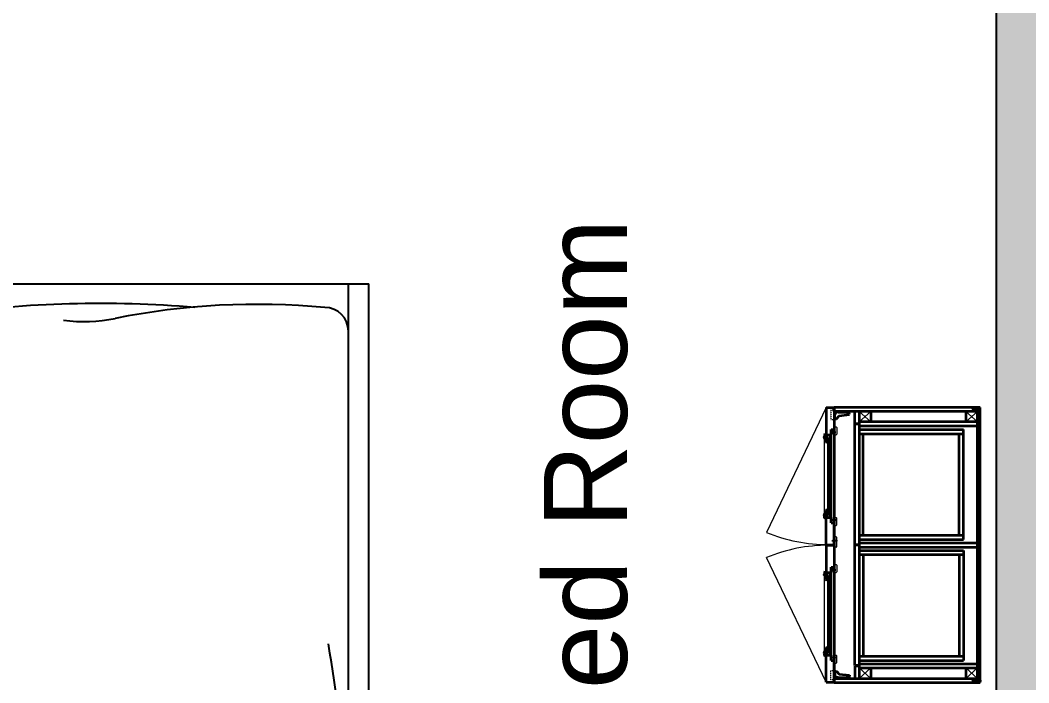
# Model space of a CAD drawing. Header units: millimetres. Extents: x 15734 to 38872, y 8066 to 23066.
# Drawn here: x 18338 to 20659, y 11904 to 13428 of the extents above; entities that cross this region are included whole.
import ezdxf

# ---------------------------------------------------------------- set-up
doc = ezdxf.new("R2010")
doc.units = ezdxf.units.MM
doc.header["$MEASUREMENT"] = 0
doc.linetypes.add('Oculta', pattern=[0.0001, 0, -0.0001])
doc.layers.get('0').update_dxf_attribs({"color": 4})
doc.layers.add('Wall', color=10, linetype='Continuous')
doc.layers.add('Wardrobe', color=4, linetype='Continuous')
doc.styles.get("Standard").update_dxf_attribs({"font": 'arial.ttf'})

msp = doc.modelspace()

# ---------------------------------------------------------------- hatches: boundary and pattern name
at = {"layer": 'Wall'}
h = msp.add_hatch(color=3, dxfattribs=at)
h.dxf.hatch_style = 1
h.paths.add_polyline_path([(24734.07, 18028.46), (24584.07, 18028.46), (24584.07, 17715.96), (22384.07, 17715.96), (22384.07, 18840.96), (22634.07, 18840.96), (22634.07, 18990.96), (22384.07, 18990.96), (22384.07, 19240.96), (22234.07, 19240.96), (22234.07, 17565.96), (24084.07, 17565.96), (24084.07, 16865.96), (24234.07, 16865.96), (24234.07, 17565.96), (24734.07, 17565.96)])
h.paths.add_polyline_path([(24734.07, 19215.96), (24584.07, 19215.96), (24584.07, 18990.96), (23634.07, 18990.96), (23634.07, 18840.96), (24584.07, 18840.96), (24584.07, 18528.46), (24734.07, 18528.46)])
h.paths.add_polyline_path([(24734.07, 19915.96), (24584.07, 19915.96), (24584.07, 19715.96), (24734.07, 19715.96)])
h.paths.add_polyline_path([(24234.07, 16365.96), (24084.07, 16365.96), (24084.07, 14915.96), (24234.07, 14915.96)])
h.paths.add_polyline_path([(24734.07, 22065.96), (23134.07, 22065.96), (23134.07, 21915.96), (24584.07, 21915.96), (24584.07, 20790.96), (23634.07, 20790.96), (23634.07, 20640.96), (24584.07, 20640.96), (24584.07, 20415.96), (24734.07, 20415.96)])
h.paths.add_polyline_path([(22384.07, 21915.96), (22634.07, 21915.96), (22634.07, 22065.96), (22009.07, 22065.96), (22009.07, 21915.96), (22234.07, 21915.96), (22234.07, 20240.96), (22384.07, 20240.96)])
h.paths.add_polyline_path([(20959.07, 22065.96), (19534.07, 22065.96), (19534.07, 21915.96), (20584.07, 21915.96), (20584.07, 18965.96), (20734.07, 18965.96), (20734.07, 21915.96), (20959.07, 21915.96)])
h.paths.add_polyline_path([(17934.07, 22065.96), (16734.07, 22065.96), (16734.07, 17565.96), (17234.07, 17565.96), (17234.07, 16715.96), (17384.07, 16715.96), (17384.07, 17565.96), (20584.07, 17565.96), (20584.07, 15365.96), (20334.07, 15365.96), (20334.07, 15215.96), (20584.07, 15215.96), (20584.07, 14965.96), (20734.07, 14965.96), (20734.07, 17965.96), (20584.07, 17965.96), (20584.07, 17715.96), (16884.07, 17715.96), (16884.07, 21915.96), (17934.07, 21915.96)])
h.paths.add_polyline_path([(19334.07, 15365.96), (17384.07, 15365.96), (17384.07, 16215.96), (17234.07, 16215.96), (17234.07, 13715.96), (16734.07, 13715.96), (16734.07, 10065.96), (17484.07, 10065.96), (17484.07, 10215.96), (16884.07, 10215.96), (16884.07, 13565.96), (17384.07, 13565.96), (17384.07, 13715.96), (17384.07, 15215.96), (19334.07, 15215.96)])
h.paths.add_polyline_path([(20734.07, 13565.96), (20984.07, 13565.96), (20984.07, 13715.96), (20734.07, 13715.96), (20734.07, 13965.96), (20584.07, 13965.96), (20584.07, 10215.96), (19984.07, 10215.96), (19984.07, 10065.96), (20584.07, 10065.96), (20584.07, 9065.96), (21734.07, 9065.96), (21734.07, 9215.96), (20734.07, 9215.96)])
h.paths.add_polyline_path([(24734.07, 13715.96), (24234.07, 13715.96), (24234.07, 14415.96), (24084.07, 14415.96), (24084.07, 13715.96), (21984.07, 13715.96), (21984.07, 13565.96), (24584.07, 13565.96), (24584.07, 9215.96), (23584.07, 9215.96), (23584.07, 9065.96), (24734.07, 9065.96)])

# ---------------------------------------------------------------- linework, layer by layer
for p, q in [((16949.57, 12821.39), (19140.26, 12821.39)), ((19093.51, 10973.16), (19093.51, 12821.39)), ((19140.26, 10973.16), (19140.26, 12821.39))]:
    msp.add_line(p, q)
for centre, radius, start, end in [((18521.2, 10172.84), 2603.42, 85.17528, 97.87647), ((18883.73, 11110.77), 1663.53, 84.63896, 101.34253), ((19039.15, 12712.67), 54.36, 360, 90), ((18485.26, 13097.26), 362.52, 262.47467, 281.34253), ((15626.55, 11421.45), 3468.48, 358.3066, 9.48315)]:
    msp.add_arc(centre, radius, start, end)
msp.add_line((20584.07, 13965.96), (20584.07, 10215.96), dxfattribs=at)
at = {"layer": 'Wardrobe', "color": 4, "linetype": 'ByBlock', "lineweight": 18}
for p, q in [((20192.94, 12536.7), (20055.38, 12249.62)), ((20212.74, 12537.3), (20212.74, 12527.7)), ((20540.94, 12537), (20212.74, 12537)), ((20541.24, 11904.1), (20541.24, 12537.3)), ((20546.64, 11904.1), (20546.64, 12537.3)), ((20540.94, 12528), (20212.74, 12528)), ((20295.54, 12503.7), (20268.54, 12527.7)), ((20295.54, 12527.7), (20268.54, 12503.7)), ((20513.94, 12503.7), (20540.94, 12527.7)), ((20513.94, 12527.7), (20540.94, 12503.7)), ((20268.84, 12503.7), (20268.84, 12494.1)), ((20540.94, 12503.4), (20268.84, 12503.4)), ((20540.94, 12494.4), (20268.84, 12494.4)), ((20189.82, 12471.29), (20191.52, 12471.9)), ((20201.34, 12474.3), (20204.34, 12455.7)), ((20201.34, 12455.7), (20204.34, 12474.3)), ((20268.54, 12486), (20508.54, 12486)), ((20268.54, 12477), (20508.54, 12477)), ((20268.84, 12242.9), (20268.84, 12476.7)), ((20277.84, 12242.9), (20277.84, 12476.7)), ((20499.24, 12242.9), (20499.24, 12476.7)), ((20508.24, 12242.9), (20508.24, 12476.7)), ((20193.37, 12457.9), (20193.72, 12458.03)), ((20194.39, 12455.08), (20193.37, 12457.9)), ((20197.21, 12456.1), (20194.39, 12455.08)), ((20200.74, 12440.7), (20201.64, 12455.1)), ((20200.74, 12440.7), (20200.74, 12378.99)), ((20201.64, 12455.1), (20203.74, 12455.1)), ((20203.74, 12455.1), (20203.74, 12378.99)), ((20200.74, 12317.27), (20200.74, 12378.99)), ((20203.74, 12302.87), (20203.74, 12378.99)), ((20194.39, 12302.93), (20193.37, 12300.1)), ((20197.21, 12301.91), (20194.39, 12302.93)), ((20200.74, 12317.27), (20201.64, 12302.87)), ((20201.36, 12283.67), (20204.36, 12302.27)), ((20201.36, 12302.27), (20204.36, 12283.67)), ((20201.64, 12302.87), (20203.74, 12302.87)), ((20189.82, 12286.71), (20191.52, 12286.1)), ((20193.37, 12300.1), (20193.72, 12299.98)), ((20215.74, 12239.3), (20210.94, 12239.3)), ((20215.74, 12239.3), (20216.94, 12238.1)), ((20216.94, 12216.5), (20216.94, 12238.1)), ((20216.94, 12231.81), (20216.94, 12230.88)), ((20268.54, 12242.6), (20508.54, 12242.6)), ((20268.54, 12233.6), (20508.54, 12233.6)), ((20207.5, 12230.88), (20206.09, 12230.43)), ((20206.09, 12230.43), (20207.5, 12229.97)), ((20207.13, 12230.09), (20207.15, 12229.9)), ((20207.15, 12229.9), (20207.56, 12231.07)), ((20216.94, 12230.88), (20207.5, 12230.88)), ((20207.5, 12229.97), (20216.94, 12229.97)), ((20207.56, 12231.07), (20207.58, 12230.88)), ((20207.77, 12229.97), (20207.8, 12229.78)), ((20207.8, 12229.78), (20208.24, 12231.07)), ((20208.24, 12231.07), (20208.27, 12230.88)), ((20208.46, 12229.97), (20208.48, 12229.78)), ((20208.48, 12229.78), (20208.93, 12231.07)), ((20208.93, 12231.07), (20208.95, 12230.88)), ((20209.14, 12229.97), (20209.17, 12229.78)), ((20209.17, 12229.78), (20209.61, 12231.07)), ((20209.61, 12231.07), (20209.64, 12230.88)), ((20209.83, 12229.97), (20209.86, 12229.78)), ((20209.86, 12229.78), (20210.3, 12231.07)), ((20210.3, 12231.07), (20210.33, 12230.88)), ((20210.51, 12229.97), (20210.54, 12229.78)), ((20210.54, 12229.78), (20210.98, 12231.07)), ((20215.74, 12215.3), (20210.94, 12215.3)), ((20210.98, 12231.07), (20211.01, 12230.88)), ((20211.2, 12229.97), (20211.23, 12229.78)), ((20211.23, 12229.78), (20211.67, 12231.07)), ((20211.67, 12231.07), (20211.7, 12230.88)), ((20211.89, 12229.97), (20211.91, 12229.78)), ((20211.91, 12229.78), (20212.36, 12231.07)), ((20212.36, 12231.07), (20212.38, 12230.88)), ((20212.57, 12229.97), (20212.6, 12229.78)), ((20212.6, 12229.78), (20213.04, 12231.07)), ((20213.04, 12231.07), (20213.07, 12230.88)), ((20213.26, 12229.97), (20213.28, 12229.78)), ((20213.28, 12229.78), (20213.73, 12231.07)), ((20213.73, 12231.07), (20213.75, 12230.88)), ((20213.94, 12229.97), (20213.97, 12229.78)), ((20213.97, 12229.78), (20214.41, 12231.07)), ((20214.41, 12231.07), (20214.44, 12230.88)), ((20214.63, 12229.97), (20214.66, 12229.78)), ((20214.66, 12229.78), (20215.1, 12231.07)), ((20215.1, 12231.07), (20215.13, 12230.88)), ((20215.31, 12229.97), (20215.34, 12229.78)), ((20215.34, 12229.78), (20215.78, 12231.07)), ((20215.74, 12215.3), (20216.94, 12216.5)), ((20215.78, 12231.07), (20215.81, 12230.88)), ((20216, 12229.97), (20216.03, 12229.78)), ((20216.03, 12229.78), (20216.47, 12231.07)), ((20216.47, 12231.07), (20216.5, 12230.88)), ((20216.94, 12229.97), (20216.94, 12229.05)), ((20217.8, 12230.15), (20217.8, 12230.71)), ((20217.8, 12230.71), (20218.29, 12230.71)), ((20218.29, 12230.15), (20217.8, 12230.15)), ((20268.84, 12215.9), (20268.84, 12225.5)), ((20540.94, 12225.2), (20268.84, 12225.2)), ((20540.94, 12216.2), (20268.84, 12216.2)), ((20192.94, 11904.7), (20055.38, 12191.79)), ((20268.54, 12207.8), (20508.54, 12207.8)), ((20268.54, 12198.8), (20508.54, 12198.8)), ((20268.84, 12198.5), (20268.84, 11964.7)), ((20277.84, 12198.5), (20277.84, 11964.7)), ((20499.24, 12198.5), (20499.24, 11964.7)), ((20508.24, 12198.5), (20508.24, 11964.7)), ((20189.82, 12154.69), (20191.52, 12155.3)), ((20193.37, 12141.3), (20193.72, 12141.43)), ((20194.39, 12138.48), (20193.37, 12141.3)), ((20197.21, 12139.5), (20194.39, 12138.48)), ((20200.74, 12124.1), (20201.64, 12138.5)), ((20201.34, 12157.7), (20204.34, 12139.1)), ((20201.34, 12139.1), (20204.34, 12157.7)), ((20201.64, 12138.5), (20203.74, 12138.5)), ((20203.74, 12138.5), (20203.74, 12062.39)), ((20200.74, 12124.1), (20200.74, 12062.39)), ((20200.74, 12000.67), (20200.74, 12062.39)), ((20203.74, 11986.27), (20203.74, 12062.39)), ((20268.84, 12029.7), (20268.84, 12020.1)), ((20200.74, 12000.67), (20201.64, 11986.27)), ((20194.39, 11986.33), (20193.37, 11983.5)), ((20193.37, 11983.5), (20193.72, 11983.38)), ((20197.21, 11985.31), (20194.39, 11986.33)), ((20201.36, 11967.07), (20204.36, 11985.67)), ((20201.36, 11985.67), (20204.36, 11967.07)), ((20201.64, 11986.27), (20203.74, 11986.27)), ((20189.82, 11970.11), (20191.52, 11969.5)), ((20268.54, 11964.4), (20508.54, 11964.4)), ((20268.54, 11955.4), (20508.54, 11955.4)), ((20295.54, 11913.7), (20268.54, 11937.7)), ((20295.54, 11937.7), (20268.54, 11913.7)), ((20268.84, 11947.3), (20268.84, 11937.7)), ((20540.94, 11947), (20268.84, 11947)), ((20540.94, 11938), (20268.84, 11938)), ((20513.94, 11913.7), (20540.94, 11937.7)), ((20513.94, 11937.7), (20540.94, 11913.7)), ((20212.74, 11913.7), (20212.74, 11904.1)), ((20540.94, 11913.4), (20212.74, 11913.4)), ((20540.94, 11904.4), (20212.74, 11904.4))]:
    msp.add_line(p, q, dxfattribs=at)
at = {"layer": 'Wardrobe', "color": 4, "linetype": 'ByBlock', "lineweight": 35}
for p, q in [((20192.94, 12536.7), (20192.94, 12474.3)), ((20192.94, 12536.7), (20210.94, 12536.7)), ((20546.94, 12537.3), (20210.94, 12537.3)), ((20210.94, 12527.7), (20210.94, 12537.3)), ((20546.94, 12537.3), (20210.94, 12537.3)), ((20210.94, 12536.7), (20210.94, 12221.3)), ((20530.35, 12533.86), (20528.94, 12533.4)), ((20528.94, 12533.4), (20530.35, 12532.95)), ((20529.85, 12532.92), (20529.82, 12533.12)), ((20529.85, 12532.92), (20530.24, 12534.04)), ((20530.24, 12534.04), (20530.27, 12533.83)), ((20545.79, 12533.86), (20530.35, 12533.86)), ((20530.35, 12532.95), (20545.79, 12532.95)), ((20530.45, 12532.95), (20530.48, 12532.75)), ((20530.48, 12532.75), (20530.92, 12534.04)), ((20530.92, 12534.04), (20530.95, 12533.86)), ((20531.14, 12532.95), (20531.17, 12532.75)), ((20531.17, 12532.75), (20531.61, 12534.04)), ((20531.61, 12534.04), (20531.64, 12533.86)), ((20531.82, 12532.95), (20531.85, 12532.75)), ((20531.85, 12532.75), (20532.29, 12534.04)), ((20532.29, 12534.04), (20532.32, 12533.86)), ((20532.51, 12532.95), (20532.54, 12532.75)), ((20532.54, 12532.75), (20532.98, 12534.04)), ((20532.98, 12534.04), (20533.01, 12533.86)), ((20533.2, 12532.95), (20533.22, 12532.75)), ((20533.22, 12532.75), (20533.67, 12534.04)), ((20533.67, 12534.04), (20533.69, 12533.86)), ((20533.88, 12532.95), (20533.91, 12532.75)), ((20533.91, 12532.75), (20534.35, 12534.04)), ((20534.35, 12534.04), (20534.38, 12533.86)), ((20534.57, 12532.95), (20534.59, 12532.75)), ((20534.59, 12532.75), (20535.04, 12534.04)), ((20535.04, 12534.04), (20535.06, 12533.86)), ((20535.25, 12532.95), (20535.28, 12532.75)), ((20535.28, 12532.75), (20535.72, 12534.04)), ((20535.72, 12534.04), (20535.75, 12533.86)), ((20535.94, 12532.95), (20535.97, 12532.75)), ((20535.97, 12532.75), (20536.41, 12534.04)), ((20536.41, 12534.04), (20536.44, 12533.86)), ((20536.62, 12532.95), (20536.65, 12532.75)), ((20536.65, 12532.75), (20537.09, 12534.04)), ((20537.09, 12534.04), (20537.12, 12533.86)), ((20537.31, 12532.95), (20537.34, 12532.75)), ((20537.34, 12532.75), (20537.78, 12534.04)), ((20537.78, 12534.04), (20537.81, 12533.86)), ((20538, 12532.95), (20538.02, 12532.75)), ((20538.02, 12532.75), (20538.47, 12534.04)), ((20538.47, 12534.04), (20538.49, 12533.86)), ((20538.68, 12532.95), (20538.71, 12532.75)), ((20538.71, 12532.75), (20539.15, 12534.04)), ((20539.15, 12534.04), (20539.18, 12533.86)), ((20539.37, 12532.95), (20539.39, 12532.75)), ((20539.39, 12532.75), (20539.84, 12534.04)), ((20539.84, 12534.04), (20539.86, 12533.86)), ((20540.05, 12532.95), (20540.08, 12532.75)), ((20540.08, 12532.75), (20540.52, 12534.04)), ((20540.52, 12534.04), (20540.55, 12533.86)), ((20540.74, 12532.95), (20540.77, 12532.75)), ((20540.77, 12532.75), (20541.21, 12534.04)), ((20540.94, 11904.1), (20540.94, 12537.3)), ((20541.21, 12534.04), (20541.24, 12533.86)), ((20541.42, 12532.95), (20541.45, 12532.75)), ((20541.45, 12532.75), (20541.89, 12534.04)), ((20541.89, 12534.04), (20541.92, 12533.86)), ((20542.11, 12532.95), (20542.14, 12532.75)), ((20542.14, 12532.75), (20542.58, 12534.04)), ((20542.58, 12534.04), (20542.61, 12533.86)), ((20545.79, 12533.86), (20546.94, 12535.01)), ((20545.79, 12532.95), (20546.94, 12531.8)), ((20546.62, 12533.65), (20546.94, 12533.65)), ((20546.62, 12533.15), (20546.62, 12533.65)), ((20546.94, 12533.15), (20546.62, 12533.15)), ((20546.94, 11904.1), (20546.94, 12537.3)), ((20546.94, 11904.1), (20546.94, 12537.3)), ((20546.94, 12533.65), (20546.94, 12535.01)), ((20546.94, 12531.8), (20546.94, 12533.15)), ((20540.94, 12527.7), (20210.94, 12527.7)), ((20212.74, 12521.1), (20210.94, 12521.1)), ((20210.94, 12521.1), (20210.94, 12508.8)), ((20212.74, 12508.8), (20212.74, 12521.1)), ((20212.74, 12511.2), (20216.34, 12511.2)), ((20216.34, 12511.2), (20222.34, 12518.05)), ((20220.54, 12525.9), (20217.54, 12525.9)), ((20244.67, 12527.7), (20220.54, 12527.7)), ((20220.54, 12527.7), (20220.54, 12525.9)), ((20220.54, 12525.9), (20244.67, 12525.9)), ((20222.34, 12518.05), (20246.2, 12520.49)), ((20227.74, 12527.7), (20227.74, 12525.9)), ((20238.54, 12527.7), (20238.54, 12525.9)), ((20244.67, 12525.9), (20244.67, 12527.7)), ((20246.2, 12520.49), (20245.86, 12524.84)), ((20258.94, 12499.5), (20258.94, 12527.7)), ((20268.54, 12527.7), (20268.54, 11913.7)), ((20295.54, 12527.7), (20295.54, 12503.7)), ((20513.94, 12527.7), (20513.94, 12503.7)), ((20210.94, 12508.8), (20212.74, 12508.8)), ((20210.94, 12490.25), (20210.94, 12481.5)), ((20268.54, 12499.5), (20258.94, 12499.5)), ((20268.54, 12498.3), (20258.94, 12498.3)), ((20258.94, 12221.3), (20258.94, 12498.3)), ((20540.94, 12503.7), (20268.54, 12503.7)), ((20540.94, 12494.1), (20268.54, 12494.1)), ((20188.74, 12474.9), (20188.74, 12471.9)), ((20188.74, 12471.9), (20191.84, 12471.9)), ((20191.74, 12476.7), (20190.54, 12476.7)), ((20191.74, 12475.5), (20191.74, 12476.7)), ((20192.94, 12475.5), (20191.74, 12475.5)), ((20191.84, 12471.9), (20197.54, 12456.06)), ((20192.94, 12474.3), (20204.34, 12474.3)), ((20201.34, 12474.3), (20201.34, 12452.7)), ((20204.34, 12486.3), (20204.34, 12474.3)), ((20204.34, 12486.3), (20210.94, 12486.3)), ((20204.34, 12271.7), (20204.34, 12486.3)), ((20204.34, 12486.3), (20210.94, 12486.3)), ((20210.94, 12477.9), (20210.94, 12474.3)), ((20268.54, 12486.3), (20508.54, 12486.3)), ((20268.54, 12476.7), (20508.54, 12476.7)), ((20278.14, 12242.9), (20278.14, 12476.7)), ((20498.94, 12242.9), (20498.94, 12476.7)), ((20508.54, 12233.3), (20508.54, 12486.3)), ((20197.54, 12456.06), (20196.54, 12455.7)), ((20196.54, 12455.7), (20196.54, 12454.5)), ((20198.34, 12452.7), (20201.34, 12452.7)), ((20201.03, 12445.34), (20201.03, 12378.99)), ((20201.34, 12455.7), (20204.34, 12455.7)), ((20201.34, 12455.7), (20204.34, 12455.7)), ((20201.63, 12454.94), (20201.63, 12378.99)), ((20202.23, 12455.1), (20202.23, 12378.99)), ((20202.83, 12455.1), (20202.83, 12378.99)), ((20203.43, 12455.1), (20203.43, 12378.99)), ((20201.03, 12312.63), (20201.03, 12378.99)), ((20201.63, 12303.03), (20201.63, 12378.99)), ((20202.23, 12302.87), (20202.23, 12378.99)), ((20202.83, 12302.87), (20202.83, 12378.99)), ((20203.43, 12302.87), (20203.43, 12378.99)), ((20191.84, 12286.1), (20197.54, 12301.94)), ((20196.54, 12302.3), (20196.54, 12303.5)), ((20197.54, 12301.94), (20196.54, 12302.3)), ((20198.34, 12305.3), (20201.34, 12305.3)), ((20201.34, 12283.7), (20201.34, 12305.3)), ((20201.34, 12302.27), (20204.34, 12302.27)), ((20201.34, 12302.27), (20204.34, 12302.27)), ((20201.36, 12302.27), (20204.36, 12302.27)), ((20188.74, 12283.1), (20188.74, 12286.1)), ((20188.74, 12286.1), (20191.84, 12286.1)), ((20191.74, 12281.3), (20190.54, 12281.3)), ((20192.94, 12282.5), (20191.74, 12282.5)), ((20191.74, 12282.5), (20191.74, 12281.3)), ((20192.94, 12283.7), (20204.34, 12283.7)), ((20192.94, 12221.3), (20192.94, 12283.7)), ((20210.94, 12221.3), (20210.94, 12283.7)), ((20210.94, 12280.07), (20210.94, 12283.67)), ((20204.34, 12271.7), (20210.94, 12271.7)), ((20204.36, 12271.67), (20210.96, 12271.67)), ((20210.94, 12267.72), (20210.94, 12276.47)), ((20268.54, 12242.9), (20508.54, 12242.9)), ((20268.54, 12233.3), (20508.54, 12233.3)), ((20192.94, 12221.3), (20210.94, 12221.3)), ((20192.94, 12220.1), (20192.94, 12157.7)), ((20192.94, 12220.1), (20210.94, 12220.1)), ((20210.94, 12220.1), (20210.94, 11904.7)), ((20268.54, 12221.3), (20258.94, 12221.3)), ((20268.54, 12221.3), (20258.94, 12221.3)), ((20268.54, 12220.1), (20258.94, 12220.1)), ((20258.94, 11943.1), (20258.94, 12220.1)), ((20268.54, 12225.5), (20540.94, 12225.5)), ((20268.54, 12225.5), (20540.94, 12225.5)), ((20268.54, 12215.9), (20540.94, 12215.9)), ((20268.54, 12215.9), (20540.94, 12215.9)), ((20268.54, 12208.1), (20508.54, 12208.1)), ((20508.54, 12208.1), (20508.54, 11955.1)), ((20268.54, 12198.5), (20508.54, 12198.5)), ((20278.14, 12198.5), (20278.14, 11964.7)), ((20498.94, 12198.5), (20498.94, 11964.7)), ((20204.34, 12169.7), (20204.34, 12157.7)), ((20204.34, 12169.7), (20210.94, 12169.7)), ((20204.34, 11955.1), (20204.34, 12169.7)), ((20204.34, 12169.7), (20210.94, 12169.7)), ((20210.94, 12173.65), (20210.94, 12164.9)), ((20188.74, 12158.3), (20188.74, 12155.3)), ((20188.74, 12155.3), (20191.84, 12155.3)), ((20191.74, 12160.1), (20190.54, 12160.1)), ((20191.74, 12158.9), (20191.74, 12160.1)), ((20192.94, 12158.9), (20191.74, 12158.9)), ((20191.84, 12155.3), (20197.54, 12139.46)), ((20192.94, 12157.7), (20204.34, 12157.7)), ((20197.54, 12139.46), (20196.54, 12139.1)), ((20196.54, 12139.1), (20196.54, 12137.9)), ((20201.34, 12157.7), (20201.34, 12136.1)), ((20201.34, 12139.1), (20204.34, 12139.1)), ((20201.34, 12139.1), (20204.34, 12139.1)), ((20202.23, 12138.5), (20202.23, 12062.39)), ((20202.83, 12138.5), (20202.83, 12062.39)), ((20203.43, 12138.5), (20203.43, 12062.39)), ((20210.94, 12161.3), (20210.94, 12157.7)), ((20198.34, 12136.1), (20201.34, 12136.1)), ((20201.03, 12128.74), (20201.03, 12062.39)), ((20201.63, 12138.34), (20201.63, 12062.39)), ((20201.03, 11996.04), (20201.03, 12062.39)), ((20201.63, 11986.44), (20201.63, 12062.39)), ((20202.23, 11986.27), (20202.23, 12062.39)), ((20202.83, 11986.27), (20202.83, 12062.39)), ((20203.43, 11986.27), (20203.43, 12062.39)), ((20191.84, 11969.5), (20197.54, 11985.34)), ((20196.54, 11985.7), (20196.54, 11986.9)), ((20197.54, 11985.34), (20196.54, 11985.7)), ((20198.34, 11988.7), (20201.34, 11988.7)), ((20201.34, 11967.1), (20201.34, 11988.7)), ((20201.34, 11985.67), (20204.34, 11985.67)), ((20201.34, 11985.67), (20204.34, 11985.67)), ((20201.36, 11985.67), (20204.36, 11985.67)), ((20188.74, 11966.5), (20188.74, 11969.5)), ((20188.74, 11969.5), (20191.84, 11969.5)), ((20191.74, 11964.7), (20190.54, 11964.7)), ((20192.94, 11965.9), (20191.74, 11965.9)), ((20191.74, 11965.9), (20191.74, 11964.7)), ((20192.94, 11967.1), (20204.34, 11967.1)), ((20192.94, 11904.7), (20192.94, 11967.1)), ((20204.34, 11955.1), (20210.94, 11955.1)), ((20204.36, 11955.07), (20210.96, 11955.07)), ((20210.94, 11904.7), (20210.94, 11967.1)), ((20210.94, 11963.47), (20210.94, 11967.07)), ((20210.94, 11951.12), (20210.94, 11959.87)), ((20268.54, 11964.7), (20508.54, 11964.7)), ((20268.54, 11955.1), (20508.54, 11955.1)), ((20210.94, 11932.6), (20212.74, 11932.6)), ((20210.94, 11920.3), (20210.94, 11932.6)), ((20212.74, 11932.6), (20212.74, 11920.3)), ((20212.74, 11930.2), (20216.34, 11930.2)), ((20216.34, 11930.2), (20222.34, 11923.36)), ((20268.54, 11943.1), (20258.94, 11943.1)), ((20268.54, 11943.1), (20258.94, 11943.1)), ((20268.54, 11941.9), (20258.94, 11941.9)), ((20258.94, 11941.9), (20258.94, 11913.7)), ((20268.54, 11941.9), (20258.94, 11941.9)), ((20268.54, 11947.3), (20540.94, 11947.3)), ((20268.54, 11937.7), (20540.94, 11937.7)), ((20295.54, 11937.7), (20295.54, 11913.7)), ((20513.94, 11937.7), (20513.94, 11913.7)), ((20212.74, 11920.3), (20210.94, 11920.3)), ((20210.94, 11913.7), (20540.94, 11913.7)), ((20210.94, 11904.1), (20210.94, 11913.7)), ((20220.54, 11915.5), (20217.54, 11915.5)), ((20220.54, 11913.7), (20220.54, 11915.5)), ((20220.54, 11915.5), (20244.67, 11915.5)), ((20244.67, 11913.7), (20220.54, 11913.7)), ((20222.34, 11923.36), (20246.2, 11920.92)), ((20227.74, 11913.7), (20227.74, 11915.5)), ((20238.54, 11913.7), (20238.54, 11915.5)), ((20244.67, 11915.5), (20244.67, 11913.7)), ((20246.2, 11920.92), (20245.86, 11916.57)), ((20528.94, 11908), (20530.35, 11908.46)), ((20530.35, 11907.55), (20528.94, 11908)), ((20529.85, 11908.49), (20529.82, 11908.29)), ((20529.85, 11908.49), (20530.24, 11907.36)), ((20530.24, 11907.36), (20530.27, 11907.58)), ((20530.35, 11908.46), (20545.79, 11908.46)), ((20545.79, 11907.55), (20530.35, 11907.55)), ((20530.45, 11908.46), (20530.48, 11908.65)), ((20530.48, 11908.65), (20530.92, 11907.36)), ((20530.92, 11907.36), (20530.95, 11907.55)), ((20531.14, 11908.46), (20531.17, 11908.65)), ((20531.17, 11908.65), (20531.61, 11907.36)), ((20531.61, 11907.36), (20531.64, 11907.55)), ((20531.82, 11908.46), (20531.85, 11908.65)), ((20531.85, 11908.65), (20532.29, 11907.36)), ((20532.29, 11907.36), (20532.32, 11907.55)), ((20532.51, 11908.46), (20532.54, 11908.65)), ((20532.54, 11908.65), (20532.98, 11907.36)), ((20532.98, 11907.36), (20533.01, 11907.55)), ((20533.2, 11908.46), (20533.22, 11908.65)), ((20533.22, 11908.65), (20533.67, 11907.36)), ((20533.67, 11907.36), (20533.69, 11907.55)), ((20533.88, 11908.46), (20533.91, 11908.65)), ((20533.91, 11908.65), (20534.35, 11907.36)), ((20534.35, 11907.36), (20534.38, 11907.55)), ((20534.57, 11908.46), (20534.59, 11908.65)), ((20534.59, 11908.65), (20535.04, 11907.36)), ((20535.04, 11907.36), (20535.06, 11907.55)), ((20535.25, 11908.46), (20535.28, 11908.65)), ((20535.28, 11908.65), (20535.72, 11907.36)), ((20535.72, 11907.36), (20535.75, 11907.55)), ((20535.94, 11908.46), (20535.97, 11908.65)), ((20535.97, 11908.65), (20536.41, 11907.36)), ((20536.41, 11907.36), (20536.44, 11907.55)), ((20536.62, 11908.46), (20536.65, 11908.65)), ((20536.65, 11908.65), (20537.09, 11907.36)), ((20537.09, 11907.36), (20537.12, 11907.55)), ((20537.31, 11908.46), (20537.34, 11908.65)), ((20537.34, 11908.65), (20537.78, 11907.36)), ((20537.78, 11907.36), (20537.81, 11907.55)), ((20538, 11908.46), (20538.02, 11908.65)), ((20538.02, 11908.65), (20538.47, 11907.36)), ((20538.47, 11907.36), (20538.49, 11907.55)), ((20538.68, 11908.46), (20538.71, 11908.65)), ((20538.71, 11908.65), (20539.15, 11907.36)), ((20539.15, 11907.36), (20539.18, 11907.55)), ((20539.37, 11908.46), (20539.39, 11908.65)), ((20539.39, 11908.65), (20539.84, 11907.36)), ((20539.84, 11907.36), (20539.86, 11907.55)), ((20540.05, 11908.46), (20540.08, 11908.65)), ((20540.08, 11908.65), (20540.52, 11907.36)), ((20540.52, 11907.36), (20540.55, 11907.55)), ((20540.74, 11908.46), (20540.77, 11908.65)), ((20540.77, 11908.65), (20541.21, 11907.36)), ((20541.21, 11907.36), (20541.24, 11907.55)), ((20541.42, 11908.46), (20541.45, 11908.65)), ((20541.45, 11908.65), (20541.89, 11907.36)), ((20541.89, 11907.36), (20541.92, 11907.55)), ((20542.11, 11908.46), (20542.14, 11908.65)), ((20542.14, 11908.65), (20542.58, 11907.36)), ((20542.58, 11907.36), (20542.61, 11907.55)), ((20545.79, 11908.46), (20546.94, 11909.61)), ((20545.79, 11907.55), (20546.94, 11906.4)), ((20546.94, 11908.25), (20546.62, 11908.25)), ((20546.62, 11908.25), (20546.62, 11907.76)), ((20546.62, 11907.76), (20546.94, 11907.76)), ((20546.94, 11909.61), (20546.94, 11908.25)), ((20546.94, 11907.76), (20546.94, 11906.4)), ((20192.94, 11904.7), (20210.94, 11904.7)), ((20210.94, 11904.1), (20546.94, 11904.1)), ((20210.94, 11904.1), (20546.94, 11904.1))]:
    msp.add_line(p, q, dxfattribs=at)
at = {"layer": 'Wardrobe', "color": 4, "linetype": 'Oculta', "lineweight": 18}
for p, q in [((20210.94, 12530.7), (20203.44, 12530.7)), ((20203.44, 12530.7), (20203.44, 12509.7)), ((20203.44, 12509.7), (20210.94, 12509.7)), ((20210.94, 12521.1), (20210.94, 12530.7)), ((20203.44, 11931.7), (20210.94, 11931.7)), ((20203.44, 11910.7), (20203.44, 11931.7)), ((20210.94, 11910.7), (20203.44, 11910.7)), ((20210.94, 11920.3), (20210.94, 11910.7))]:
    msp.add_line(p, q, dxfattribs=at)
at = {"layer": 'Wardrobe', "color": 4, "linetype": 'Continuous', "lineweight": 0}
for p, q in [((20210.94, 12492.3), (20215.74, 12492.3)), ((20215.74, 12492.3), (20216.94, 12491.1)), ((20216.94, 12491.1), (20216.94, 12475.5)), ((20188.74, 12287.83), (20188.74, 12471.9)), ((20207.94, 12481.5), (20213.94, 12481.5)), ((20207.94, 12481.5), (20207.94, 12477.9)), ((20207.94, 12477.9), (20213.94, 12477.9)), ((20210.94, 12474.3), (20215.74, 12474.3)), ((20213.94, 12477.9), (20213.94, 12481.5)), ((20215.74, 12474.3), (20216.94, 12475.5)), ((20196.54, 12302.12), (20196.54, 12454.5)), ((20198.34, 12452.7), (20198.34, 12305.02)), ((20207.94, 12280.07), (20213.94, 12280.07)), ((20207.94, 12276.47), (20207.94, 12280.07)), ((20210.94, 12283.67), (20215.74, 12283.67)), ((20213.94, 12280.07), (20213.94, 12276.47)), ((20215.74, 12283.67), (20216.94, 12282.47)), ((20216.94, 12266.87), (20216.94, 12282.47)), ((20207.94, 12276.47), (20213.94, 12276.47)), ((20210.94, 12265.67), (20215.74, 12265.67)), ((20215.74, 12265.67), (20216.94, 12266.87)), ((20207.94, 12164.9), (20213.94, 12164.9)), ((20207.94, 12164.9), (20207.94, 12161.3)), ((20210.94, 12175.7), (20215.74, 12175.7)), ((20213.94, 12161.3), (20213.94, 12164.9)), ((20215.74, 12175.7), (20216.94, 12174.5)), ((20216.94, 12174.5), (20216.94, 12158.9)), ((20188.74, 11971.23), (20188.74, 12155.3)), ((20207.94, 12161.3), (20213.94, 12161.3)), ((20210.94, 12157.7), (20215.74, 12157.7)), ((20215.74, 12157.7), (20216.94, 12158.9)), ((20196.54, 11985.52), (20196.54, 12137.9)), ((20198.34, 12136.1), (20198.34, 11988.42)), ((20207.94, 11963.47), (20213.94, 11963.47)), ((20207.94, 11959.87), (20207.94, 11963.47)), ((20207.94, 11959.87), (20213.94, 11959.87)), ((20210.94, 11967.07), (20215.74, 11967.07)), ((20213.94, 11963.47), (20213.94, 11959.87)), ((20215.74, 11967.07), (20216.94, 11965.87)), ((20216.94, 11950.27), (20216.94, 11965.87)), ((20210.94, 11949.07), (20215.74, 11949.07)), ((20215.74, 11949.07), (20216.94, 11950.27))]:
    msp.add_line(p, q, dxfattribs=at)
at = {"layer": 'Wardrobe', "color": 4, "linetype": 'ByBlock', "lineweight": 50}
for p, q in [((20190.03, 12470.73), (20191.72, 12471.34)), ((20191.72, 12471.34), (20197.01, 12456.66)), ((20194.14, 12457.54), (20194.7, 12457.74)), ((20194.75, 12455.85), (20194.14, 12457.54)), ((20197.01, 12456.66), (20194.75, 12455.85)), ((20197.01, 12456.66), (20195.88, 12456.25)), ((20191.72, 12286.67), (20197.01, 12301.35)), ((20194.75, 12302.16), (20194.14, 12300.46)), ((20197.01, 12301.35), (20194.75, 12302.16)), ((20197.01, 12301.35), (20195.88, 12301.75)), ((20190.03, 12287.28), (20191.72, 12286.67)), ((20194.14, 12300.46), (20194.7, 12300.26)), ((20190.03, 12154.13), (20191.72, 12154.74)), ((20191.72, 12154.74), (20197.01, 12140.06)), ((20194.14, 12140.94), (20194.7, 12141.15)), ((20194.75, 12139.25), (20194.14, 12140.94)), ((20197.01, 12140.06), (20194.75, 12139.25)), ((20197.01, 12140.06), (20195.88, 12139.66)), ((20191.72, 11970.07), (20197.01, 11984.75)), ((20194.75, 11985.56), (20194.14, 11983.87)), ((20194.14, 11983.87), (20194.7, 11983.66)), ((20197.01, 11984.75), (20194.75, 11985.56)), ((20197.01, 11984.75), (20195.88, 11985.15)), ((20190.03, 11970.68), (20191.72, 11970.07))]:
    msp.add_line(p, q, dxfattribs=at)
at = {"layer": 'Wardrobe', "color": 4, "linetype": 'ByBlock', "lineweight": 35}
for centre, major_axis, start_param, end_param in [((20217.79, 12520.85), (3.58, -3.58), 2.4058517, 3.8773336), ((20244.49, 12524.5), (0.999, 0.999), -0.5469505, 0.6576077), ((20188.74, 12476.7), (1.27, 1.27), 3.9269908, 5.4977871), ((20196.54, 12452.7), (1.27, -1.27), 0.7853982, 2.3561945), ((20196.54, 12305.3), (1.27, 1.27), 3.9269908, 5.4977871), ((20188.74, 12281.3), (1.27, -1.27), 0.7853982, 2.3561945), ((20188.74, 12160.1), (1.27, 1.27), 3.9269908, 5.4977871), ((20196.54, 12136.1), (1.27, -1.27), 0.7853982, 2.3561945), ((20196.54, 11988.7), (1.27, 1.27), 3.9269908, 5.4977871), ((20188.74, 11964.7), (1.27, -1.27), 0.7853982, 2.3561945), ((20217.79, 11920.55), (3.58, 3.58), 2.4058517, 3.8773336), ((20244.49, 11916.9), (0.999, -0.999), 5.6255776, 6.8301358)]:
    msp.add_ellipse(centre, major_axis=major_axis, ratio=1, start_param=start_param, end_param=end_param, dxfattribs=at)
at = {"layer": 'Wardrobe', "color": 4, "linetype": 'ByBlock', "lineweight": 18}
for centre, major_axis, start_param, end_param in [((20191.37, 12468.75), (2.12, -2.12), 2.9505051, 5.3790633), ((20188.74, 12476.7), (0.849, -0.849), 5.4977871, 7.0685835), ((20205.24, 12466.41), (10.07, 10.07), 2.4006225, 2.9852344), ((20196.54, 12452.7), (0.849, 0.849), -0.7853982, 0.7853982), ((20196.54, 12305.3), (0.849, -0.849), 5.4977871, 7.0685835), ((20191.37, 12289.26), (2.12, 2.12), 0.904122, 3.3326802), ((20188.74, 12281.3), (0.849, 0.849), -0.7853982, 0.7853982), ((20205.24, 12291.6), (10.07, -10.07), 3.2979509, 3.8825628), ((20197.74, 12593.3), (263.04, 263.04), 3.5342917, 3.9269908), ((20216.94, 12230.43), (0.978, 0.978), -0.5840402, 0.7853982), ((20197.74, 11848.1), (263.04, -263.04), 2.3561945, 2.7488936), ((20216.94, 12230.43), (0.978, -0.978), 5.4977871, 6.8672255), ((20191.37, 12152.15), (2.12, -2.12), 2.9505051, 5.3790633), ((20188.74, 12160.1), (0.849, -0.849), 5.4977871, 7.0685835), ((20205.24, 12149.81), (10.07, 10.07), 2.4006225, 2.9852344), ((20196.54, 12136.1), (0.849, 0.849), -0.7853982, 0.7853982), ((20205.24, 11975), (10.07, -10.07), 3.2979509, 3.8825628), ((20196.54, 11988.7), (0.849, -0.849), 5.4977871, 7.0685835), ((20191.37, 11972.66), (2.12, 2.12), 0.904122, 3.3326802), ((20188.74, 11964.7), (0.849, 0.849), -0.7853982, 0.7853982)]:
    msp.add_ellipse(centre, major_axis=major_axis, ratio=1, start_param=start_param, end_param=end_param, dxfattribs=at)
at = {"layer": 'Wardrobe', "color": 4, "linetype": 'ByBlock', "lineweight": 50}
for centre, major_axis, start_param, end_param in [((20191.37, 12468.75), (1.69, -1.69), 2.9505051, 5.5947849), ((20205.24, 12466.41), (9.65, 9.65), 2.359294, 3.0444034), ((20191.37, 12289.26), (1.69, 1.69), 0.6884004, 3.3326802), ((20205.24, 12291.6), (9.65, -9.65), 3.2387819, 3.9238913), ((20191.37, 12152.15), (1.69, -1.69), 2.9505051, 5.5947849), ((20205.24, 12149.81), (9.65, 9.65), 2.359294, 3.0444034), ((20205.24, 11975), (9.65, -9.65), 3.2387819, 3.9238913), ((20191.37, 11972.66), (1.69, 1.69), 0.6884004, 3.3326802)]:
    msp.add_ellipse(centre, major_axis=major_axis, ratio=1, start_param=start_param, end_param=end_param, dxfattribs=at)

# ---------------------------------------------------------------- texts
at = {"color": 1}
msp.add_text('Master Bed Room', height=190.9706, rotation=90, dxfattribs=at).set_placement((19734.34, 10821.6))

doc.saveas('drawing.dxf')
